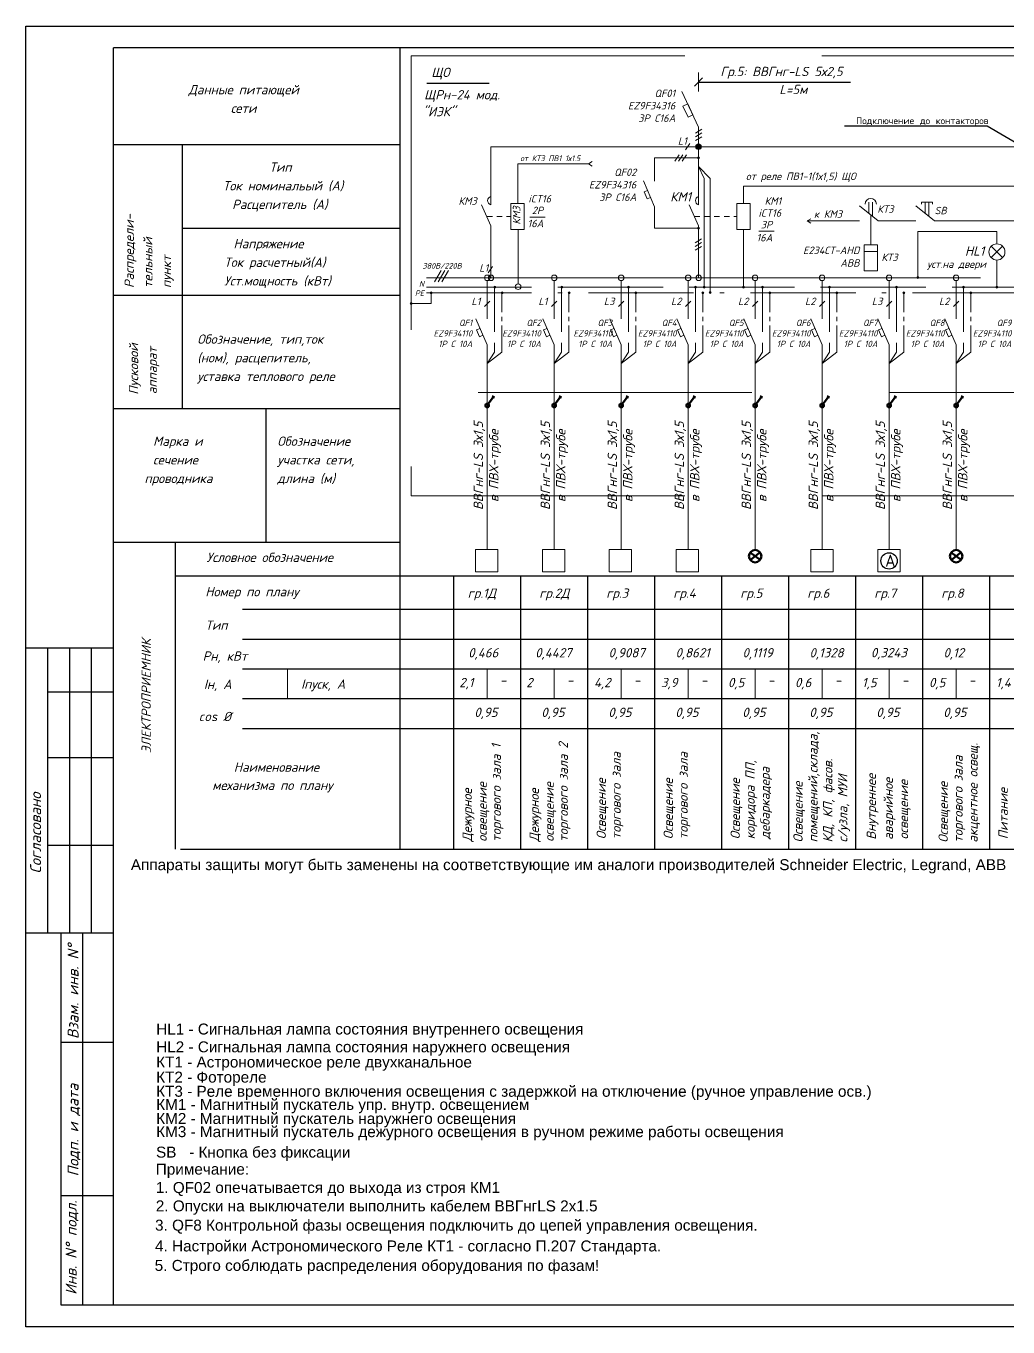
# Model space of a CAD drawing. Header units: metres. Extents: x -472 to 201, y -446 to -235.
# Drawn here: x -136.06 to -113.64, y -375.31 to -345.61 of the extents above; entities that cross this region are included whole.
import ezdxf
from ezdxf import colors
from ezdxf.entities.mleader import LeaderData, LeaderLine
from ezdxf.math import Vec2, Vec3

# ---------------------------------------------------------------- set-up
doc = ezdxf.new("R2010")
doc.units = ezdxf.units.M
doc.header["$MEASUREMENT"] = 0
for name, pattern in [('ACAD_ISO02W100', [15, 12, -3]), ('ACAD_ISO04W100', [30, 24, -3, 0, -3]), ('ACAD_ISO10W100', [18, 12, -3, 0, -3]), ('GOST2.303 4', [7, 5, -2, 0]), ('HIDDEN2', [0.1875, 0.125, -0.0625]), ('K5LT_THIN', [0])]:
    doc.linetypes.add(name, pattern=pattern)
for name, color, linetype in [('04-ЭО_схема', 250, 'Continuous'), ('Elproject', 7, 'Continuous'), ('Системный слой', 7, 'Continuous'), ('Электрика', 7, 'Continuous'), ('ЭО_схема', 250, 'Continuous')]:
    doc.layers.add(name, color=color, linetype=linetype)
for name, color, linetype, lineweight in [('_ЛинииСИЛ', 82, 'Continuous', 30), ('to-text', 7, 'Continuous', 5), ('КОПИЯ 0', 7, 'Continuous', 15), ('тонкий', 7, 'Continuous', 9), ('Электрика провода', 5, 'Continuous', 50), ('Электрика светильники', 1, 'Continuous', 50), ('ЭО', 10, 'Continuous', 35)]:
    doc.layers.add(name, color=color, linetype=linetype, lineweight=lineweight)
doc.styles.add('Elproject', font='arial.ttf')
doc.styles.get("Standard").update_dxf_attribs({"font": 'txt.shx'})
doc.styles.add('СТАНДАРТ', font='isocpeui.ttf', dxfattribs={"height": 0.25})

# ---------------------------------------------------------------- blocks, each defined once
blk = doc.blocks.new('рамка')
for p, q in [((15611.99, 1660.01), (16031.99, 1660.01)), ((15611.99, 1363.01), (15611.99, 1660.01)), ((16031.99, 1660.01), (16031.99, 1363.01)), ((16026.99, 1655.01), (15631.99, 1655.01)), ((15631.99, 1368.01), (15631.99, 1655.01)), ((16026.99, 1655.01), (16026.99, 1368.01)), ((16026.99, 1368.01), (15631.99, 1368.01)), ((16031.99, 1363.01), (15611.99, 1363.01))]:
    blk.add_line(p, q)
at = {"extrusion": (0, 1, 0)}
for points, elevation in [([(-15631.99, 0), (-15611.99, 0)], 1518.01), ([(-15616.99, 0), (-15631.99, 0)], 1508.01), ([(-15616.99, 0), (-15631.99, 0)], 1493.01), ([(-15616.99, 0), (-15631.99, 0)], 1473.01), ([(-15611.99, 0), (-15631.99, 0)], 1453.01), ([(-15619.99, 0), (-15631.99, 0)], 1428.01), ([(-15619.99, 0), (-15631.99, 0)], 1393.01), ([(-15631.99, 0), (-15619.99, 0)], 1368.01)]:
    blk.add_lwpolyline(points, dxfattribs=dict(at, elevation=elevation))
at = {"extrusion": (1, 0, 0)}
for points, elevation in [([(1453.01, 0), (1518.01, 0)], 15616.99), ([(1453.01, 0), (1518.01, 0)], 15621.99), ([(1453.01, 0), (1518.01, 0)], 15626.99), ([(1368.01, 0), (1453.01, 0)], 15619.99), ([(1368.01, 0), (1453.01, 0)], 15624.99)]:
    blk.add_lwpolyline(points, dxfattribs=dict(at, elevation=elevation))
at = {"layer": 'to-text', "style": 'СТАНДАРТ', "oblique": 0.2618}
for s, p in [('Согласовано', (15615.44, 1466.54)), ('Взам. инв. N%%D ', (15623.99, 1428.75)), ('Подп. и дата', (15623.99, 1397.37)), ('Инв. N%%D подл.', (15623.56, 1370.36))]:
    blk.add_text(s, height=2.5, rotation=90, dxfattribs=at).set_placement(p)
blk = doc.blocks.new('S201')
at = {"color": 0}
for p, q in [((0, -11), (0, -0.75)), ((-0.71, -7.71), (0.71, -6.29)), ((0, -4), (0, -11)), ((-3, -11), (0, -18)), ((-1.9, -13.58), (-2.81, -13.98)), ((-2.81, -13.98), (-2.02, -15.81)), ((-2.02, -15.81), (-1.11, -15.42)), ((0, -23), (0, -18)), ((4, -20), (0, -23)), ((2, -20), (0, -23))]:
    blk.add_line(p, q, dxfattribs=at)
at = {"color": 0, "linetype": 'ACAD_ISO02W100'}
blk.add_line((2, -2.5), (2, -20), dxfattribs=at)
at = {"color": 0, "linetype": 'ACAD_ISO04W100', "ltscale": 0.3}
blk.add_line((4, -20), (4, -4), dxfattribs=at)
blk = doc.blocks.new('светильник потолочный накаливания')
at = {"layer": 'Электрика светильники'}
for q in [(-150, 188), (-143, -193), (143, 193), (150, -188)]:
    blk.add_line((0, 0), q, dxfattribs=at)
for start, end in [(90, 270), (270, 90)]:
    blk.add_arc((0, 0), 240, start, end, dxfattribs=at)
blk = doc.blocks.new('выключатель 1 кл')
at = {"layer": 'Электрика провода'}
for p, q in [((37908.07, 5515.66), (37909.26, 5517.74)), ((37908.96, 5517.94), (37909.56, 5517.53))]:
    blk.add_line(p, q, dxfattribs=at)
blk.add_circle((37907.82, 5515.23), 0.5, dxfattribs=at)
blk = doc.blocks.new('_ArchTick')
at = {"color": 0, "linetype": 'ByBlock', "lineweight": 30, "const_width": 0.15}
blk.add_lwpolyline([(-0.5, -0.5), (0.5, 0.5)], dxfattribs=at)

msp = doc.modelspace()

# ---------------------------------------------------------------- hatches: boundary and pattern name
at = {"layer": '04-ЭО_схема', "lineweight": 18}
h = msp.add_hatch(color=7, dxfattribs=at)
edge = h.paths.add_edge_path()
edge.add_arc((-120.705, -348.366), 0.0638, 0, 360)
at = {"layer": 'КОПИЯ 0'}
h = msp.add_hatch(color=256, dxfattribs=at)
edge = h.paths.add_edge_path()
edge.add_arc((-120.705, -348.366), 0.0213, 0, 360)
h = msp.add_hatch(color=256, dxfattribs=at)
edge = h.paths.add_edge_path()
edge.add_arc((-120.705, -348.621), 0.0213, 0, 360)
h = msp.add_hatch(color=256, dxfattribs=at)
edge = h.paths.add_edge_path()
edge.add_arc((-120.705, -350.226), 0.0213, 0, 360)
h = msp.add_hatch(color=256, dxfattribs=at)
edge = h.paths.add_edge_path()
edge.add_arc((-115.694, -351.353), 0.0213, 0, 360)
h = msp.add_hatch(color=256, dxfattribs=at)
edge = h.paths.add_edge_path()
edge.add_arc((-123.83, -351.57), 0.0213, 0, 360)
h = msp.add_hatch(color=256, dxfattribs=at)
edge = h.paths.add_edge_path()
edge.add_arc((-122.304, -351.57), 0.0213, 0, 360)
h = msp.add_hatch(color=256, dxfattribs=at)
edge = h.paths.add_edge_path()
edge.add_arc((-120.774, -351.57), 0.0213, 0, 360)
h = msp.add_hatch(color=256, dxfattribs=at)
edge = h.paths.add_edge_path()
edge.add_arc((-120.574, -351.573), 0.0213, 0, 360)
h = msp.add_hatch(color=256, dxfattribs=at)
edge = h.paths.add_edge_path()
edge.add_arc((-119.681, -351.573), 0.0213, 0, 360)
h = msp.add_hatch(color=256, dxfattribs=at)
edge = h.paths.add_edge_path()
edge.add_arc((-119.244, -351.57), 0.0213, 0, 360)
h = msp.add_hatch(color=256, dxfattribs=at)
edge = h.paths.add_edge_path()
edge.add_arc((-117.714, -351.57), 0.0213, 0, 360)
h = msp.add_hatch(color=256, dxfattribs=at)
edge = h.paths.add_edge_path()
edge.add_arc((-116.184, -351.57), 0.0213, 0, 360)
h = msp.add_hatch(color=256, dxfattribs=at)
edge = h.paths.add_edge_path()
edge.add_arc((-114.654, -351.57), 0.0213, 0, 360)
h = msp.add_hatch(color=256, dxfattribs=at)
edge = h.paths.add_edge_path()
edge.add_arc((-113.894, -351.573), 0.0213, 0, 360)
h = msp.add_hatch(color=256, dxfattribs=at)
edge = h.paths.add_edge_path()
edge.add_arc((-127.268, -351.944), 0.0213, 0, 360)
h = msp.add_hatch(color=256, dxfattribs=at)
edge = h.paths.add_edge_path()
edge.add_arc((-126.809, -351.698), 0.0213, 0, 360)
h = msp.add_hatch(color=256, dxfattribs=at)
edge = h.paths.add_edge_path()
edge.add_arc((-123.662, -351.698), 0.0213, 0, 360)
h = msp.add_hatch(color=256, dxfattribs=at)
edge = h.paths.add_edge_path()
edge.add_arc((-122.136, -351.698), 0.0213, 0, 360)
h = msp.add_hatch(color=256, dxfattribs=at)
edge = h.paths.add_edge_path()
edge.add_arc((-120.606, -351.698), 0.0213, 0, 360)
h = msp.add_hatch(color=256, dxfattribs=at)
edge = h.paths.add_edge_path()
edge.add_arc((-120.441, -351.693), 0.0213, 0, 360)
h = msp.add_hatch(color=256, dxfattribs=at)
edge = h.paths.add_edge_path()
edge.add_arc((-119.076, -351.698), 0.0213, 0, 360)
h = msp.add_hatch(color=256, dxfattribs=at)
edge = h.paths.add_edge_path()
edge.add_arc((-117.546, -351.698), 0.0213, 0, 360)
h = msp.add_hatch(color=256, dxfattribs=at)
edge = h.paths.add_edge_path()
edge.add_arc((-116.016, -351.698), 0.0213, 0, 360)
h = msp.add_hatch(color=256, dxfattribs=at)
edge = h.paths.add_edge_path()
edge.add_arc((-114.486, -351.698), 0.0213, 0, 360)

# ---------------------------------------------------------------- linework, layer by layer
at = {"color": 1, "linetype": 'ByBlock', "transparency": 33554687}
msp.add_circle((-116.354, -357.821), 0.187, dxfattribs=at)
at = {"layer": '04-ЭО_схема', "color": 7}
for p, q in [((-127.527, -346.11), (-127.527, -364.401)), ((-120.705, -346.889), (-117.237, -346.889)), ((-126.908, -346.914), (-125.484, -346.914)), ((-134.064, -348.314), (-127.527, -348.314)), ((-132.5, -348.314), (-132.5, -351.757)), ((-132.5, -350.227), (-127.527, -350.227)), ((-134.064, -351.757), (-127.527, -351.757)), ((-132.5, -351.757), (-132.5, -354.162)), ((-132.5, -352.126), (-132.5, -354.344)), ((-134.064, -354.344), (-127.527, -354.344)), ((-130.587, -354.344), (-130.587, -357.394)), ((-134.064, -357.394), (-127.527, -357.394)), ((-134.064, -357.394), (-127.527, -357.394)), ((-132.653, -364.401), (-132.653, -357.394)), ((-132.653, -364.401), (-132.653, -357.394)), ((-132.653, -358.159), (-127.527, -358.159)), ((-132.653, -358.159), (-127.527, -358.159)), ((-127.527, -358.159), (-127.527, -364.401)), ((-127.527, -358.159), (-107.769, -358.159)), ((-127.527, -358.159), (-127.527, -364.401)), ((-126.894, -358.159), (-101.819, -358.159)), ((-126.299, -358.159), (-126.299, -364.401)), ((-124.769, -358.159), (-124.769, -364.401)), ((-123.834, -358.159), (-98.759, -358.159)), ((-123.239, -358.159), (-123.239, -364.401)), ((-121.709, -358.159), (-121.709, -364.401)), ((-120.179, -358.159), (-120.179, -364.401)), ((-118.649, -358.159), (-118.649, -364.401)), ((-117.119, -358.159), (-117.119, -364.401)), ((-115.589, -358.159), (-115.589, -364.401)), ((-114.059, -358.159), (-114.059, -364.401)), ((-131.123, -358.924), (-101.819, -358.924)), ((-128.063, -358.924), (-98.759, -358.924)), ((-131.123, -359.604), (-101.819, -359.604)), ((-128.063, -359.604), (-98.759, -359.604)), ((-131.123, -360.284), (-101.819, -360.284)), ((-128.063, -360.284), (-98.759, -360.284)), ((-131.123, -360.964), (-101.819, -360.964)), ((-128.063, -360.964), (-98.759, -360.964)), ((-131.123, -361.644), (-101.819, -361.644)), ((-128.063, -361.644), (-98.759, -361.644)), ((-132.534, -364.401), (-101.819, -364.401)), ((-129.474, -364.401), (-98.759, -364.401))]:
    msp.add_line(p, q, dxfattribs=at)
at = {"layer": '04-ЭО_схема', "color": 7, "lineweight": 18}
for p, q in [((-120.797, -346.981), (-120.613, -346.796)), ((-120.705, -346.672), (-120.705, -347.105)), ((-120.705, -347.916), (-121.084, -347.105)), ((-121.063, -347.436), (-120.953, -347.385)), ((-120.945, -347.687), (-121.063, -347.436)), ((-120.953, -347.385), (-120.836, -347.636)), ((-120.836, -347.636), (-120.945, -347.687)), ((-120.778, -348.057), (-120.632, -347.967)), ((-120.778, -348.142), (-120.632, -348.052)), ((-120.705, -347.916), (-120.705, -349.689)), ((-125.452, -348.366), (-125.452, -349.689)), ((-121.001, -348.437), (-120.905, -348.294)), ((-120.778, -348.227), (-120.632, -348.137)), ((-120.705, -348.366), (-102.584, -348.366)), ((-121.71, -348.621), (-120.685, -348.621)), ((-121.71, -348.621), (-121.71, -349.154)), ((-121.246, -348.692), (-121.15, -348.549)), ((-121.161, -348.692), (-121.065, -348.549)), ((-121.076, -348.692), (-120.98, -348.549)), ((-120.442, -349.091), (-120.705, -348.82)), ((-120.574, -349.091), (-120.705, -348.82)), ((-121.965, -349.145), (-121.71, -349.74)), ((-120.574, -351.573), (-120.574, -349.091)), ((-120.441, -351.693), (-120.442, -349.091)), ((-119.681, -349.659), (-119.681, -349.266)), ((-119.681, -349.266), (-112.52, -349.266)), ((-119.681, -349.266), (-119.681, -349.659)), ((-121.871, -349.364), (-121.949, -349.398)), ((-121.949, -349.398), (-121.882, -349.554)), ((-121.882, -349.554), (-121.805, -349.521)), ((-125.452, -350.171), (-125.662, -349.694)), ((-121.71, -349.74), (-121.71, -350.226)), ((-120.705, -350.171), (-120.916, -349.694)), ((-116.601, -350.06), (-117.028, -349.716)), ((-116.815, -349.718), (-116.815, -349.633)), ((-116.815, -349.803), (-116.815, -349.718)), ((-116.815, -349.888), (-116.815, -349.803)), ((-116.73, -349.718), (-116.73, -349.633)), ((-116.73, -349.803), (-116.73, -349.718)), ((-116.73, -349.956), (-116.73, -349.803)), ((-115.318, -350.06), (-115.746, -349.716)), ((-115.617, -349.633), (-115.362, -349.633)), ((-115.617, -349.633), (-115.617, -349.675)), ((-115.532, -349.718), (-115.532, -349.633)), ((-115.532, -349.803), (-115.532, -349.718)), ((-115.532, -349.888), (-115.532, -349.803)), ((-115.447, -349.718), (-115.447, -349.633)), ((-115.447, -349.803), (-115.447, -349.718)), ((-115.447, -349.956), (-115.447, -349.803)), ((-115.362, -349.633), (-115.362, -349.675)), ((-118.223, -350.06), (-117.028, -350.06)), ((-117.581, -350.06), (-117.083, -350.06)), ((-115.899, -350.06), (-116.6, -350.06)), ((-116.403, -350.06), (-115.746, -350.06)), ((-116.298, -350.06), (-115.8, -350.06)), ((-114.616, -350.06), (-115.318, -350.06)), ((-114.616, -350.06), (-110.687, -350.06)), ((-120.685, -350.226), (-121.71, -350.226)), ((-120.705, -350.171), (-120.705, -351.358)), ((-113.894, -350.584), (-113.894, -350.298)), ((-120.784, -350.56), (-120.637, -350.47)), ((-120.784, -350.645), (-120.637, -350.555)), ((-120.784, -350.73), (-120.637, -350.64)), ((-116.921, -350.756), (-116.615, -350.756)), ((-113.894, -351.573), (-113.894, -350.952)), ((-125.51, -351.242), (-125.414, -351.099)), ((-126.917, -351.358), (-114.265, -351.358)), ((-136.064, -359.81), (-134.064, -359.81))]:
    msp.add_line(p, q, dxfattribs=at)
at = {"layer": '04-ЭО_схема', "color": 7, "linetype": 'GOST2.303 4', "lineweight": 18}
msp.add_line((-116.768, -349.925), (-116.768, -350.603), dxfattribs=at)
at = {"layer": '04-ЭО_схема', "color": 7, "lineweight": 18}
for points in [[(-124.688, -350.254), (-124.688, -349.659), (-124.994, -349.659), (-124.994, -350.254)], [(-119.528, -350.254), (-119.528, -349.659), (-119.834, -349.659), (-119.834, -350.254)], [(-116.615, -351.198), (-116.615, -350.603), (-116.921, -350.603), (-116.921, -351.198)]]:
    msp.add_lwpolyline(points, close=True, dxfattribs=at)
msp.add_circle((-120.705, -348.366), 0.0638, dxfattribs=at)
for centre, radius, start, end in [((-125.426, -349.596), 0.0969, 105.7009, 254.2991), ((-120.679, -349.596), 0.0969, 105.7009, 254.2991), ((-116.772, -349.675), 0.128, 0, 180)]:
    msp.add_arc(centre, radius, start, end, dxfattribs=at)
at = {"layer": '_ЛинииСИЛ', "color": 0, "lineweight": 20}
for points in [[(-120.641, -348.366), (-125.452, -348.366)], [(-124.835, -349.657), (-124.835, -348.756)], [(-124.835, -348.756), (-123.22, -348.756)], [(-123.22, -348.756), (-123.137, -348.705)], [(-123.22, -348.756), (-123.137, -348.808)], [(-118.223, -350.06), (-118.14, -350.008)], [(-118.223, -350.06), (-118.14, -350.111)], [(-125.452, -350.171), (-125.452, -351.343)], [(-124.827, -351.492), (-124.827, -350.258)], [(-113.894, -350.298), (-115.695, -350.298), (-115.695, -351.361)]]:
    msp.add_lwpolyline(points, dxfattribs=at)
at = {"layer": 'КОПИЯ 0', "linetype": 'ACAD_ISO02W100'}
msp.add_line((-119.681, -350.254), (-119.681, -351.573), dxfattribs=at)
at = {"layer": 'КОПИЯ 0'}
for p, q in [((-126.587, -351.194), (-126.736, -351.452)), ((-126.502, -351.194), (-126.651, -351.452)), ((-126.417, -351.194), (-126.566, -351.452)), ((-125.534, -353.311), (-125.534, -357.563)), ((-124.004, -353.311), (-124.004, -357.563)), ((-122.474, -353.311), (-122.474, -357.563)), ((-120.944, -353.311), (-120.944, -357.563)), ((-119.414, -353.311), (-119.414, -357.563)), ((-117.884, -353.311), (-117.884, -357.563)), ((-116.354, -353.311), (-116.354, -357.563)), ((-114.824, -353.311), (-114.824, -357.563))]:
    msp.add_line(p, q, dxfattribs=at)
at = {"layer": 'КОПИЯ 0', "linetype": 'ACAD_ISO02W100', "ltscale": 0.2}
msp.add_line((-126.917, -351.573), (-98.345, -351.571), dxfattribs=at)
at = {"layer": 'КОПИЯ 0', "linetype": 'ACAD_ISO10W100'}
for p, q in [((-126.809, -351.944), (-127.268, -351.944)), ((-126.809, -351.698), (-126.809, -351.944))]:
    msp.add_line(p, q, dxfattribs=at)
at = {"layer": 'КОПИЯ 0', "linetype": 'ACAD_ISO10W100', "ltscale": 0.2}
msp.add_line((-126.917, -351.698), (-98.195, -351.698), dxfattribs=at)
at = {"layer": 'КОПИЯ 0', "ltscale": 238.095238}
for p, q in [((-130.09, -360.284), (-130.09, -360.964)), ((-125.534, -360.284), (-125.534, -360.964)), ((-124.004, -360.284), (-124.004, -360.964)), ((-122.474, -360.284), (-122.474, -360.964)), ((-120.944, -360.284), (-120.944, -360.964)), ((-119.414, -360.284), (-119.414, -360.964)), ((-117.884, -360.284), (-117.884, -360.964)), ((-116.354, -360.284), (-116.354, -360.964)), ((-114.824, -360.284), (-114.824, -360.964))]:
    msp.add_line(p, q, dxfattribs=at)
at = {"layer": 'КОПИЯ 0'}
for centre, radius in [((-120.705, -348.366), 0.0213), ((-120.705, -348.621), 0.0213), ((-120.705, -350.226), 0.0213), ((-125.53, -351.358), 0.0638), ((-125.447, -351.358), 0.0638), ((-124, -351.358), 0.0638), ((-122.474, -351.358), 0.0638), ((-120.944, -351.358), 0.0638), ((-120.702, -351.358), 0.0638), ((-119.414, -351.358), 0.0638), ((-117.884, -351.358), 0.0638), ((-116.354, -351.358), 0.0638), ((-115.694, -351.353), 0.0213), ((-114.824, -351.358), 0.0638), ((-125.36, -351.57), 0.0213), ((-124.826, -351.561), 0.0638), ((-123.83, -351.57), 0.0213), ((-122.304, -351.57), 0.0213), ((-120.774, -351.57), 0.0213), ((-120.574, -351.573), 0.0213), ((-119.681, -351.573), 0.0213), ((-119.244, -351.57), 0.0213), ((-117.714, -351.57), 0.0213), ((-116.184, -351.57), 0.0213), ((-114.654, -351.57), 0.0213), ((-113.894, -351.573), 0.0213), ((-127.268, -351.944), 0.0213), ((-126.809, -351.698), 0.0213), ((-125.192, -351.698), 0.0213), ((-123.662, -351.698), 0.0213), ((-122.136, -351.698), 0.0213), ((-120.606, -351.698), 0.0213), ((-120.441, -351.693), 0.0213), ((-119.076, -351.698), 0.0213), ((-117.546, -351.698), 0.0213), ((-116.016, -351.698), 0.0213), ((-114.486, -351.698), 0.0213)]:
    msp.add_circle(centre, radius, dxfattribs=at)
at = {"layer": 'Системный слой', "color": 7, "linetype": 'K5LT_THIN', "lineweight": 18}
for p, q in [((-114.025, -350.893), (-113.763, -350.638)), ((-113.76, -350.896), (-114.02, -350.636)), ((-113.894, -350.585), (-113.894, -350.586))]:
    msp.add_line(p, q, dxfattribs=at)
msp.add_circle((-113.891, -350.768), 0.184, dxfattribs=at)
at = {"layer": 'тонкий', "linetype": 'HIDDEN2', "ltscale": 50}
for p, q in [((-127.268, -346.292), (-127.268, -356.338)), ((-127.268, -346.292), (-102.117, -346.292)), ((-125.738, -353.978), (-112.838, -353.978)), ((-127.268, -356.338), (-110.527, -356.338))]:
    msp.add_line(p, q, dxfattribs=at)
at = {"layer": 'тонкий', "linetype": 'HIDDEN2'}
for p, q in [((-125.539, -349.957), (-124.994, -349.957)), ((-120.799, -349.957), (-119.834, -349.957))]:
    msp.add_line(p, q, dxfattribs=at)
at = {"layer": 'Электрика светильники', "lineweight": 15}
for points in [[(-125.802, -357.563), (-125.292, -357.563), (-125.292, -358.073), (-125.802, -358.073)], [(-124.272, -357.563), (-123.762, -357.563), (-123.762, -358.073), (-124.272, -358.073)], [(-122.749, -357.563), (-122.239, -357.563), (-122.239, -358.073), (-122.749, -358.073)], [(-121.216, -357.563), (-120.706, -357.563), (-120.706, -358.073), (-121.216, -358.073)]]:
    msp.add_lwpolyline(points, close=True, dxfattribs=at)
at = {"layer": 'Электрика светильники', "lineweight": 13}
for points in [[(-118.139, -357.563), (-117.629, -357.563), (-117.629, -358.073), (-118.139, -358.073)], [(-116.609, -357.563), (-116.099, -357.563), (-116.099, -358.073), (-116.609, -358.073)]]:
    msp.add_lwpolyline(points, close=True, dxfattribs=at)
at = {"layer": 'ЭО_схема', "color": 7, "lineweight": 18}
for p, q in [((-124.558, -349.97), (-124.206, -349.97)), ((-119.329, -350.293), (-118.978, -350.293))]:
    msp.add_line(p, q, dxfattribs=at)

# ---------------------------------------------------------------- block references
at = {"xscale": 0.1, "yscale": 0.1, "zscale": 0.1}
msp.add_blockref('рамка', (-1697.264, -511.611), dxfattribs=at)
at = {"layer": 'КОПИЯ 0', "xscale": 0.085, "yscale": 0.085, "zscale": 0.085}
for p in [(-125.534, -351.358), (-124.004, -351.358), (-122.474, -351.358), (-120.944, -351.358), (-119.414, -351.358), (-117.884, -351.358), (-116.354, -351.358), (-114.824, -351.358)]:
    msp.add_blockref('S201', p, dxfattribs=at)
at = {"layer": 'Электрика светильники', "lineweight": 5, "xscale": 0.0005949999999666034, "yscale": 0.0005949999999666034, "zscale": 0.0005949999999666034, "rotation": 90}
for p in [(-119.413, -357.714), (-114.823, -357.714)]:
    msp.add_blockref('светильник потолочный накаливания', p, dxfattribs=at)
at = {"layer": 'ЭО', "yscale": 0.085, "zscale": 0.085}
for p, xscale, rotation in [((756.065, -3488.742), -0.085, 293.9870476813002), ((757.595, -3488.742), -0.085, 293.9870476813002), ((759.125, -3488.742), -0.08500000000000002, 293.9870476813001), ((760.655, -3488.742), -0.08500000000000002, 293.9870476813001), ((762.185, -3488.742), -0.08500000000000002, 293.9870476813001), ((763.715, -3488.742), -0.08500000000000002, 293.9870476813001), ((765.245, -3488.742), -0.08500000000000002, 293.9870476813001), ((766.775, -3488.742), -0.08500000000000002, 293.9870476813001)]:
    msp.add_blockref('выключатель 1 кл', p, dxfattribs=dict(at, xscale=xscale, rotation=rotation))

# ---------------------------------------------------------------- texts
at = {"color": 1, "linetype": 'ByBlock', "transparency": 33554687, "insert": (-116.442, -357.679), "char_height": 0.2713, "attachment_point": 1}
msp.add_mtext_dynamic_manual_height_columns('{\\fGOST Common|b0|i0|c204|p34;А}', width=3.89616, gutter_width=1, heights=[0], dxfattribs=at)
at = {"layer": 'Elproject', "style": 'Elproject'}
for s, p in [('Аппараты защиты могут быть заменены на соответствующие им аналоги производителей Schneider Electric, Legrand, ABB ', (-133.67, -364.881)), ('HL1 - Сигнальная лампа состояния внутреннего освещения', (-133.092, -368.633)), ('HL2 - Сигнальная лампа состояния наружнего освещения', (-133.092, -369.04)), ('КТ1 - Астрономическое реле двухканальное', (-133.092, -369.386)), ('КТ2 - Фотореле', (-133.092, -369.73)), ('КT3 - Реле временного включения освещения с задержкой на отключение (ручное управление осв.)', (-133.092, -370.054)), ('КM1 - Магнитный пускатель упр. внутр. освещением', (-133.092, -370.355)), ('КМ2 - Магнитный пускатель наружнего освещения', (-133.092, -370.675)), ('КМ3 - Магнитный пускатель дежурного освещения в ручном режиме работы освещения', (-133.092, -370.976)), ('SB   - Кнопка без фиксации', (-133.095, -371.443)), ('Примечание:', (-133.1, -371.831)), ('1. QF02 опечатывается до выхода из строя КМ1', (-133.1, -372.251)), ('2. Опуски на выключатели выполнить кабелем ВВГнгLS 2x1.5', (-133.1, -372.671)), ('3. QF8 Контрольной фазы освещения подключить до цепей управления освещения.', (-133.117, -373.111)), ('4. Настройки Астрономического Реле КТ1 - согласно П.207 Стандарта.', (-133.117, -373.585)), ('5. Строго соблюдать распределения оборудования по фазам! ', (-133.125, -374.029))]:
    msp.add_text(s, height=0.25, dxfattribs=at).set_placement(p)
at = {"layer": 'to-text', "style": 'СТАНДАРТ'}
for s, height, p in [('ЩО', 0.2125, (-126.809, -346.774)), ('Гр.5: ВВГнг-LS 5х2,5', 0.2125, (-120.208, -346.754)), ('Данные питающей', 0.2125, (-132.353, -347.169)), ('ЩРн-24 мод.', 0.2125, (-126.972, -347.285)), ('L=5м', 0.2125, (-118.86, -347.165)), ('сети', 0.2125, (-131.388, -347.594)), ('"ИЭК"', 0.2125, (-127.005, -347.67)), ('от КТ3 ПВ1 1х1.5', 0.13145, (-124.778, -348.695)), ('Тип', 0.2125, (-130.506, -348.938)), ('от реле ПВ1-1(1х1,5) ЩО ', 0.17, (-119.623, -349.125)), ('Ток номинальый (А)', 0.2125, (-131.569, -349.363)), ('Расцепитель (А)', 0.2125, (-131.356, -349.788)), ('КМ3', 0.17, (-126.188, -349.69)), ('iCT16', 0.17, (-124.592, -349.639)), ('КМ1', 0.2125, (-121.352, -349.615)), ('КМ1', 0.17, (-119.198, -349.69)), ('2Р', 0.17, (-124.512, -349.905)), ('iCT16', 0.17, (-119.337, -349.963)), ('к КМ3', 0.17, (-118.07, -349.987)), ('16А', 0.17, (-124.611, -350.203)), ('3Р', 0.17, (-119.283, -350.228)), ('16А', 0.17, (-119.382, -350.527)), ('Напряжение', 0.2125, (-131.327, -350.684)), ('HL1', 0.2125, (-114.62, -350.853)), ('Ток расчетный(А)', 0.2125, (-131.539, -351.109)), ('уст.на двери', 0.17, (-115.486, -351.131)), ('Уст.мощность (кВт)', 0.2125, (-131.539, -351.534)), ('Обозначение, тип,ток', 0.2125, (-132.152, -352.864)), ('(ном), расцепитель,', 0.2125, (-132.152, -353.289)), ('уставка теплового реле', 0.2125, (-132.152, -353.714)), ('Марка и', 0.2125, (-133.162, -355.194)), ('Обозначение', 0.2125, (-130.324, -355.194)), ('сечение', 0.2125, (-133.162, -355.619)), ('участка сети,', 0.2125, (-130.324, -355.619)), ('проводника', 0.2125, (-133.359, -356.044)), ('длина (м)', 0.2125, (-130.324, -356.044)), ('Условное обозначение', 0.2125, (-131.939, -357.846)), ('Условное обозначение', 0.2125, (-131.939, -357.846)), ('Номер по плану', 0.2125, (-131.969, -358.63)), ('гр.1Д', 0.2125, (-125.977, -358.664)), ('гр.2Д', 0.2125, (-124.342, -358.664)), ('гр.3', 0.2125, (-122.812, -358.664)), ('гр.4', 0.2125, (-121.282, -358.664)), ('гр.5', 0.2125, (-119.752, -358.664)), ('гр.6', 0.2125, (-118.222, -358.664)), ('гр.7', 0.2125, (-116.692, -358.664)), ('гр.8', 0.2125, (-115.162, -358.664)), ('Тип', 0.2125, (-131.969, -359.395)), ('Рн, кВт', 0.2125, (-132.03, -360.1)), ('0,466', 0.2125, (-125.965, -360.024)), ('0,4427', 0.2125, (-124.435, -360.024)), ('0,9087', 0.2125, (-122.762, -360.024)), ('0,8621', 0.2125, (-121.232, -360.024)), ('0,1119', 0.2125, (-119.702, -360.024)), ('0,1328', 0.2125, (-118.172, -360.024)), ('0,3243', 0.2125, (-116.77, -360.021)), ('0,12', 0.2125, (-115.112, -360.024)), ('2,1', 0.2125, (-126.17, -360.704)), ('-', 0.212, (-125.242, -360.65)), ('2', 0.212, (-124.64, -360.704)), ('-', 0.212, (-123.712, -360.65)), ('4,2', 0.2125, (-123.093, -360.704)), ('-', 0.212, (-122.182, -360.65)), ('3,9', 0.2125, (-121.563, -360.704)), ('-', 0.212, (-120.652, -360.65)), ('0,5', 0.2125, (-120.033, -360.704)), ('-', 0.212, (-119.122, -360.65)), ('0,6', 0.2125, (-118.503, -360.704)), ('-', 0.212, (-117.592, -360.65)), ('1,5', 0.2125, (-116.973, -360.704)), ('-', 0.212, (-116.062, -360.65)), ('0,5', 0.2125, (-115.443, -360.704)), ('-', 0.212, (-114.532, -360.65)), ('1,4', 0.2125, (-113.913, -360.704)), ('cos %%C', 0.2125, (-132.121, -361.479)), ('0,95', 0.2125, (-125.826, -361.384)), ('0,95', 0.2125, (-124.296, -361.384)), ('0,95', 0.2125, (-122.766, -361.384)), ('0,95', 0.2125, (-121.236, -361.384)), ('0,95', 0.2125, (-119.706, -361.384)), ('0,95', 0.2125, (-118.176, -361.384)), ('0,95', 0.2125, (-116.646, -361.384)), ('0,95', 0.2125, (-115.116, -361.384)), ('Наименование ', 0.2125, (-131.319, -362.635)), ('механизма по плану', 0.2125, (-131.81, -363.05))]:
    msp.add_text(s, height=height, dxfattribs=at).set_placement(p)
for s, height, p in [('КМ3', 0.17, (-124.776, -350.145)), ('Распредели-', 0.2125, (-133.601, -351.592)), ('тельный', 0.2125, (-133.176, -351.592)), ('пункт', 0.2125, (-132.751, -351.592)), ('Пусковой', 0.2125, (-133.502, -354.028)), ('аппарат', 0.2125, (-133.077, -354.015)), ('ЭЛЕКТРОПРИЕМНИК', 0.2125, (-133.214, -362.21)), ('ЭЛЕКТРОПРИЕМНИК', 0.2125, (-133.214, -362.21)), ('помещений,склада,', 0.2125, (-117.988, -364.248)), ('торгового зала 1', 0.2125, (-125.22, -364.232)), ('торгового зала 2', 0.2125, (-123.69, -364.232)), ('акцентное освещ.', 0.2125, (-114.333, -364.253)), ('торгового зала', 0.2125, (-122.482, -364.175)), ('торгового зала', 0.2125, (-120.952, -364.175)), ('торгового зала', 0.2125, (-114.673, -364.253)), ('коридора ПП,', 0.2125, (-119.422, -364.175)), ('дебаркадера', 0.2125, (-119.082, -364.175)), ('КД, КП, фасов.', 0.2125, (-117.648, -364.248)), ('освещение', 0.2125, (-125.542, -364.232)), ('освещение', 0.2125, (-124.012, -364.232)), ('Освещение ', 0.2125, (-122.822, -364.175)), ('Освещение ', 0.2125, (-121.292, -364.175)), ('Освещение ', 0.2125, (-119.762, -364.175)), ('Освещение ', 0.2125, (-118.328, -364.248)), ('с/узла, МУИ', 0.2125, (-117.308, -364.248)), ('Внутреннее', 0.2125, (-116.655, -364.186)), ('аварийное', 0.2125, (-116.267, -364.19)), ('освещение', 0.2125, (-115.919, -364.18)), ('Освещение ', 0.2125, (-115.013, -364.253)), ('Дежурное', 0.2125, (-125.882, -364.232)), ('Дежурное', 0.2125, (-124.352, -364.232)), ('Питание', 0.2125, (-113.642, -364.175))]:
    msp.add_text(s, height=height, rotation=90, dxfattribs=at).set_placement(p)
for s, insert, char_height, attachment_point in [('QF01\\PEZ9F34316\\P3Р С16А', (-121.238, -347.062), 0.17, 3), ('L1', (-120.97, -348.319), 0.17, 9), ('QF02\\PEZ9F34316\\P3Р С16А', (-122.129, -348.866), 0.17, 3), ('^IКТ3', (-116.252, -349.875), 0.17, 9), ('SB', (-115.036, -349.907), 0.17, 9), ('Е234СТ-АНD', (-117.031, -350.816), 0.17, 9), ('       380В/220В', (-126.116, -351.149), 0.1275, 9), ('L1', (-125.506, -351.216), 0.17, 9), ('АВВ', (-117.031, -351.105), 0.17, 9), ('КТ3', (-116.158, -350.975), 0.17, 9), ('РЕ', (-126.973, -351.773), 0.1275, 9), ('N', (-126.973, -351.56), 0.128, 9), ('L1', (-125.686, -351.981), 0.17, 9), ('L1', (-124.156, -351.981), 0.17, 9), ('L3', (-122.626, -351.981), 0.17, 9), ('L2', (-121.096, -351.981), 0.17, 9), ('L2', (-119.566, -351.981), 0.17, 9), ('L2', (-118.036, -351.981), 0.17, 9), ('L3', (-116.506, -351.981), 0.17, 9), ('L2', (-114.976, -351.981), 0.17, 9), ('QF1\\PEZ9F34110\\P1Р С 10А', (-125.874, -352.313), 0.1445, 3), ('QF2\\PEZ9F34110\\P1Р С 10А', (-124.306, -352.313), 0.1445, 3), ('QF3\\PEZ9F34110\\P1Р С 10А', (-122.68, -352.313), 0.1445, 3), ('QF4\\PEZ9F34110\\P1Р С 10А', (-121.208, -352.313), 0.1445, 3), ('QF5\\PEZ9F34110\\P1Р С 10А', (-119.678, -352.313), 0.1445, 3), ('QF6\\PEZ9F34110\\P1Р С 10А', (-118.148, -352.313), 0.1445, 3), ('QF7\\PEZ9F34110\\P1Р С 10А', (-116.618, -352.313), 0.1445, 3), ('QF8\\PEZ9F34110\\P1Р С 10А', (-115.088, -352.313), 0.1445, 3), ('QF9\\PEZ9F34110\\P1Р С 10А', (-113.558, -352.313), 0.1445, 3)]:
    msp.add_mtext(s, dxfattribs=dict(at, insert=insert, char_height=char_height, attachment_point=attachment_point))
at = {"layer": 'to-text', "char_height": 0.2125, "attachment_point": 5, "rotation": 90, "style": 'СТАНДАРТ'}
for insert in [(-125.529, -355.649), (-123.999, -355.649), (-122.469, -355.649), (-120.939, -355.649), (-119.409, -355.649), (-117.879, -355.649), (-116.349, -355.649), (-114.819, -355.649)]:
    msp.add_mtext('ВВГнг-LS 3х1,5\\Pв ПВХ-трубе', dxfattribs=dict(at, insert=insert))
at = {"layer": 'to-text', "char_height": 0.2125, "width": 2.04, "attachment_point": 5, "line_spacing_factor": 0.84, "style": 'СТАНДАРТ'}
for s, insert in [('Iн, А', (-131.686, -360.662)), ('Iпуск, А', (-129.278, -360.662))]:
    msp.add_mtext(s, dxfattribs=dict(at, insert=insert))

# ---------------------------------------------------------------- leaders
at = {"layer": 'Электрика', "lineweight": 13}
ml = msp.add_multileader_mtext('Standard', dxfattribs=at)
ml.set_content('Подключение до контакторов', color=256)
ml.set_leader_properties()
ml.set_arrow_properties(name='ARCHTICK')
ml.build(insert=Vec2(0, 0))
ml.multileader.update_dxf_attribs({"text_right_attachment_type": 6, "dogleg_length": 0.36, "arrow_head_size": 0.153})
ctx = ml.context
ctx.base_point, ctx.char_height, ctx.arrow_head_size, ctx.landing_gap_size, ctx.plane_origin = Vec3(-118.223, -347.803), 0.153, 0.153, 0.0765, Vec3(-115.373, -351.047)
ctx.right_attachment = 6
notes = []
notes.append((ctx, [(1, (1, 1, 0), (-114.111, -347.897), (-1, 0), 0.0571, [(0, [(-113.305, -348.369)], 0, [])])]))
ctx.mtext.insert, ctx.mtext.defined_height, ctx.mtext.flow_direction = Vec3(-117.109, -347.696), 0.253, 5
for ctx, leaders in notes:
    for number, flags, end, landing, length, lines in leaders:
        leader = LeaderData()
        leader.index, (leader.has_last_leader_line, leader.has_dogleg_vector, leader.attachment_direction) = number, flags
        leader.last_leader_point, leader.dogleg_vector, leader.dogleg_length = Vec3(end), Vec3(landing), length
        for number, points, colour, breaks in lines:
            line = LeaderLine()
            line.index, line.vertices, line.color, line.breaks = number, Vec3.list(points), colors.encode_raw_color(colour), breaks
            leader.lines.append(line)
        ctx.leaders.append(leader)

doc.saveas('drawing.dxf')
